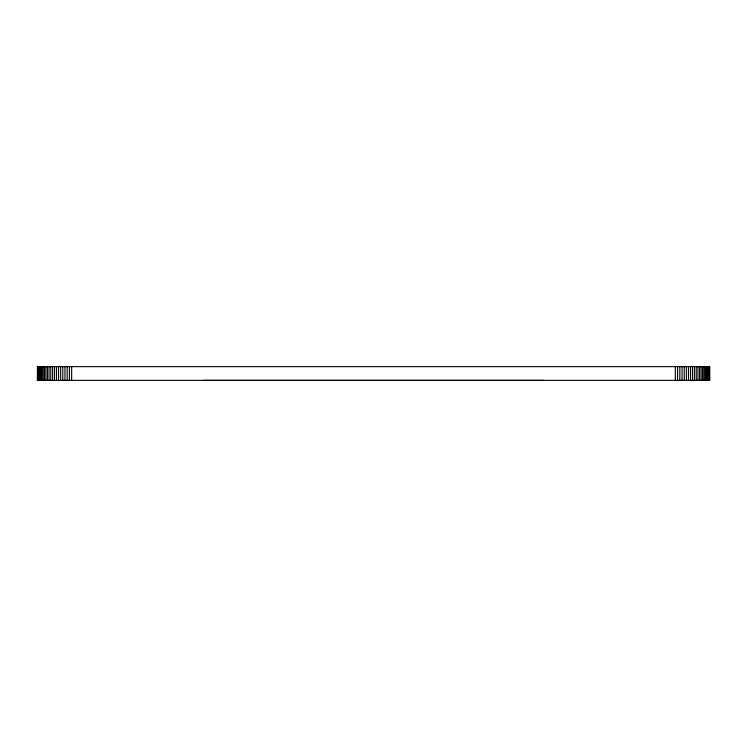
<?xml version="1.0" encoding="UTF-8"?>
<svg xmlns="http://www.w3.org/2000/svg" width="747" height="747" viewBox="0 0 747 747"><rect width="100%" height="100%" fill="white"/><g stroke="black" fill="none" stroke-linecap="round" stroke-linejoin="round"><path stroke-width="1.12" d="M37.35 366.637L709.65 366.637L709.65 380.363L37.35 380.363L37.425 366.637M709.575 366.637L709.575 380.363M709.361 366.637L709.361 380.363M708.987 366.637L708.987 380.363M708.483 366.637L708.483 380.363M707.829 366.637L707.829 380.363M707.036 366.637L707.036 380.363M706.111 366.637L706.111 380.363M705.056 366.637L705.056 380.363M703.87 366.637L703.87 380.363M702.563 366.637L702.563 380.363M701.134 366.637L701.134 380.363M699.603 366.637L699.603 380.363M697.969 366.637L697.969 380.363M696.232 366.637L696.232 380.363M694.402 366.637L694.402 380.363M692.497 366.637L692.497 380.363M690.517 366.637L690.517 380.363M688.473 366.637L688.473 380.363M686.372 366.637L686.372 380.363M684.224 366.637L684.224 380.363M682.039 366.637L682.039 380.363M679.826 366.637L679.826 380.363M677.594 366.637L677.594 380.363M675.353 366.637L675.353 380.363M543.48 380.363L203.147 380.363M71.647 366.637L71.647 380.363M69.406 366.637L69.406 380.363M67.174 366.637L67.174 380.363M64.961 366.637L64.961 380.363M62.776 366.637L62.776 380.363M60.628 366.637L60.628 380.363M58.527 366.637L58.527 380.363M56.483 366.637L56.483 380.363M54.503 366.637L54.503 380.363M52.598 366.637L52.598 380.363M50.768 366.637L50.768 380.363M49.031 366.637L49.031 380.363M47.397 366.637L47.397 380.363M45.866 366.637L45.866 380.363M44.437 366.637L44.437 380.363M43.13 366.637L43.13 380.363M41.944 366.637L41.944 380.363M40.889 366.637L40.889 380.363M39.964 366.637L39.964 380.363M39.171 366.637L39.171 380.363M38.517 366.637L38.517 380.363M38.013 366.637L38.013 380.363M37.639 366.637L37.639 380.363"/></g></svg>
